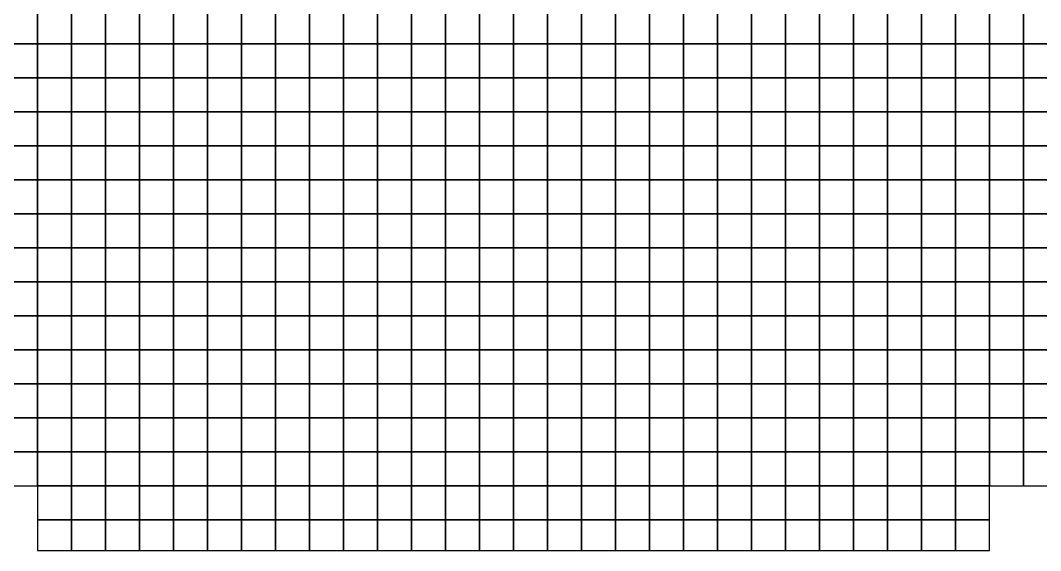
# Model space of a CAD drawing. Extents: x -2.8 to 74.5, y -0.2 to 18.4.
# Drawn here: x 48.57 to 54.57, y -0.18 to 2.94 of the extents above; entities that cross this region are included whole.
import ezdxf

# ---------------------------------------------------------------- set-up
doc = ezdxf.new("R2010")
doc.units = 0
doc.header["$MEASUREMENT"] = 0
doc.layers.add('layer_elements', color=7, linetype='Continuous')

msp = doc.modelspace()

# ---------------------------------------------------------------- linework, layer by layer
at = {"layer": 'layer_elements', "color": 171, "true_color": 0x8080ff}
for points in [[(48.47, 2.8), (48.67, 2.8), (48.67, 3), (48.47, 3)], [(48.67, 2.8), (48.87, 2.8), (48.87, 3), (48.67, 3)], [(48.87, 2.8), (49.07, 2.8), (49.07, 3), (48.87, 3)], [(49.07, 2.8), (49.27, 2.8), (49.27, 3), (49.07, 3)], [(49.27, 2.8), (49.47, 2.8), (49.47, 3), (49.27, 3)], [(49.47, 2.8), (49.67, 2.8), (49.67, 3), (49.47, 3)], [(49.67, 2.8), (49.87, 2.8), (49.87, 3), (49.67, 3)], [(49.87, 2.8), (50.07, 2.8), (50.07, 3), (49.87, 3)], [(50.07, 2.8), (50.27, 2.8), (50.27, 3), (50.07, 3)], [(50.27, 2.8), (50.47, 2.8), (50.47, 3), (50.27, 3)], [(50.47, 2.8), (50.67, 2.8), (50.67, 3), (50.47, 3)], [(50.67, 2.8), (50.87, 2.8), (50.87, 3), (50.67, 3)], [(50.87, 2.8), (51.07, 2.8), (51.07, 3), (50.87, 3)], [(51.07, 2.8), (51.27, 2.8), (51.27, 3), (51.07, 3)], [(51.27, 2.8), (51.47, 2.8), (51.47, 3), (51.27, 3)], [(51.47, 2.8), (51.67, 2.8), (51.67, 3), (51.47, 3)], [(51.67, 2.8), (51.87, 2.8), (51.87, 3), (51.67, 3)], [(51.87, 2.8), (52.07, 2.8), (52.07, 3), (51.87, 3)], [(52.07, 2.8), (52.27, 2.8), (52.27, 3), (52.07, 3)], [(52.27, 2.8), (52.47, 2.8), (52.47, 3), (52.27, 3)], [(52.47, 2.8), (52.67, 2.8), (52.67, 3), (52.47, 3)], [(52.67, 2.8), (52.87, 2.8), (52.87, 3), (52.67, 3)], [(52.87, 2.8), (53.07, 2.8), (53.07, 3), (52.87, 3)], [(53.07, 2.8), (53.27, 2.8), (53.27, 3), (53.07, 3)], [(53.27, 2.8), (53.47, 2.8), (53.47, 3), (53.27, 3)], [(53.47, 2.8), (53.67, 2.8), (53.67, 3), (53.47, 3)], [(53.67, 2.8), (53.87, 2.8), (53.87, 3), (53.67, 3)], [(53.87, 2.8), (54.07, 2.8), (54.07, 3), (53.87, 3)], [(54.07, 2.8), (54.27, 2.8), (54.27, 3), (54.07, 3)], [(54.27, 2.8), (54.47, 2.8), (54.47, 3), (54.27, 3)], [(54.47, 2.8), (54.67, 2.8), (54.67, 3), (54.47, 3)], [(48.47, 2.6), (48.67, 2.6), (48.67, 2.8), (48.47, 2.8)], [(48.67, 2.6), (48.87, 2.6), (48.87, 2.8), (48.67, 2.8)], [(48.87, 2.6), (49.07, 2.6), (49.07, 2.8), (48.87, 2.8)], [(49.07, 2.6), (49.27, 2.6), (49.27, 2.8), (49.07, 2.8)], [(49.27, 2.6), (49.47, 2.6), (49.47, 2.8), (49.27, 2.8)], [(49.47, 2.6), (49.67, 2.6), (49.67, 2.8), (49.47, 2.8)], [(49.67, 2.6), (49.87, 2.6), (49.87, 2.8), (49.67, 2.8)], [(49.87, 2.6), (50.07, 2.6), (50.07, 2.8), (49.87, 2.8)], [(50.07, 2.6), (50.27, 2.6), (50.27, 2.8), (50.07, 2.8)], [(50.27, 2.6), (50.47, 2.6), (50.47, 2.8), (50.27, 2.8)], [(50.47, 2.6), (50.67, 2.6), (50.67, 2.8), (50.47, 2.8)], [(50.67, 2.6), (50.87, 2.6), (50.87, 2.8), (50.67, 2.8)], [(50.87, 2.6), (51.07, 2.6), (51.07, 2.8), (50.87, 2.8)], [(51.07, 2.6), (51.27, 2.6), (51.27, 2.8), (51.07, 2.8)], [(51.27, 2.6), (51.47, 2.6), (51.47, 2.8), (51.27, 2.8)], [(51.47, 2.6), (51.67, 2.6), (51.67, 2.8), (51.47, 2.8)], [(51.67, 2.6), (51.87, 2.6), (51.87, 2.8), (51.67, 2.8)], [(51.87, 2.6), (52.07, 2.6), (52.07, 2.8), (51.87, 2.8)], [(52.07, 2.6), (52.27, 2.6), (52.27, 2.8), (52.07, 2.8)], [(52.27, 2.6), (52.47, 2.6), (52.47, 2.8), (52.27, 2.8)], [(52.47, 2.6), (52.67, 2.6), (52.67, 2.8), (52.47, 2.8)], [(52.67, 2.6), (52.87, 2.6), (52.87, 2.8), (52.67, 2.8)], [(52.87, 2.6), (53.07, 2.6), (53.07, 2.8), (52.87, 2.8)], [(53.07, 2.6), (53.27, 2.6), (53.27, 2.8), (53.07, 2.8)], [(53.27, 2.6), (53.47, 2.6), (53.47, 2.8), (53.27, 2.8)], [(53.47, 2.6), (53.67, 2.6), (53.67, 2.8), (53.47, 2.8)], [(53.67, 2.6), (53.87, 2.6), (53.87, 2.8), (53.67, 2.8)], [(53.87, 2.6), (54.07, 2.6), (54.07, 2.8), (53.87, 2.8)], [(54.07, 2.6), (54.27, 2.6), (54.27, 2.8), (54.07, 2.8)], [(54.27, 2.6), (54.47, 2.6), (54.47, 2.8), (54.27, 2.8)], [(54.47, 2.6), (54.67, 2.6), (54.67, 2.8), (54.47, 2.8)], [(48.47, 2.4), (48.67, 2.4), (48.67, 2.6), (48.47, 2.6)], [(48.67, 2.4), (48.87, 2.4), (48.87, 2.6), (48.67, 2.6)], [(48.87, 2.4), (49.07, 2.4), (49.07, 2.6), (48.87, 2.6)], [(49.07, 2.4), (49.27, 2.4), (49.27, 2.6), (49.07, 2.6)], [(49.27, 2.4), (49.47, 2.4), (49.47, 2.6), (49.27, 2.6)], [(49.47, 2.4), (49.67, 2.4), (49.67, 2.6), (49.47, 2.6)], [(49.67, 2.4), (49.87, 2.4), (49.87, 2.6), (49.67, 2.6)], [(49.87, 2.4), (50.07, 2.4), (50.07, 2.6), (49.87, 2.6)], [(50.07, 2.4), (50.27, 2.4), (50.27, 2.6), (50.07, 2.6)], [(50.27, 2.4), (50.47, 2.4), (50.47, 2.6), (50.27, 2.6)], [(50.47, 2.4), (50.67, 2.4), (50.67, 2.6), (50.47, 2.6)], [(50.67, 2.4), (50.87, 2.4), (50.87, 2.6), (50.67, 2.6)], [(50.87, 2.4), (51.07, 2.4), (51.07, 2.6), (50.87, 2.6)], [(51.07, 2.4), (51.27, 2.4), (51.27, 2.6), (51.07, 2.6)], [(51.27, 2.4), (51.47, 2.4), (51.47, 2.6), (51.27, 2.6)], [(51.47, 2.4), (51.67, 2.4), (51.67, 2.6), (51.47, 2.6)], [(51.67, 2.4), (51.87, 2.4), (51.87, 2.6), (51.67, 2.6)], [(51.87, 2.4), (52.07, 2.4), (52.07, 2.6), (51.87, 2.6)], [(52.07, 2.4), (52.27, 2.4), (52.27, 2.6), (52.07, 2.6)], [(52.27, 2.4), (52.47, 2.4), (52.47, 2.6), (52.27, 2.6)], [(52.47, 2.4), (52.67, 2.4), (52.67, 2.6), (52.47, 2.6)], [(52.67, 2.4), (52.87, 2.4), (52.87, 2.6), (52.67, 2.6)], [(52.87, 2.4), (53.07, 2.4), (53.07, 2.6), (52.87, 2.6)], [(53.07, 2.4), (53.27, 2.4), (53.27, 2.6), (53.07, 2.6)], [(53.27, 2.4), (53.47, 2.4), (53.47, 2.6), (53.27, 2.6)], [(53.47, 2.4), (53.67, 2.4), (53.67, 2.6), (53.47, 2.6)], [(53.67, 2.4), (53.87, 2.4), (53.87, 2.6), (53.67, 2.6)], [(53.87, 2.4), (54.07, 2.4), (54.07, 2.6), (53.87, 2.6)], [(54.07, 2.4), (54.27, 2.4), (54.27, 2.6), (54.07, 2.6)], [(54.27, 2.4), (54.47, 2.4), (54.47, 2.6), (54.27, 2.6)], [(54.47, 2.4), (54.67, 2.4), (54.67, 2.6), (54.47, 2.6)], [(48.47, 2.2), (48.67, 2.2), (48.67, 2.4), (48.47, 2.4)], [(48.67, 2.2), (48.87, 2.2), (48.87, 2.4), (48.67, 2.4)], [(48.87, 2.2), (49.07, 2.2), (49.07, 2.4), (48.87, 2.4)], [(49.07, 2.2), (49.27, 2.2), (49.27, 2.4), (49.07, 2.4)], [(49.27, 2.2), (49.47, 2.2), (49.47, 2.4), (49.27, 2.4)], [(49.47, 2.2), (49.67, 2.2), (49.67, 2.4), (49.47, 2.4)], [(49.67, 2.2), (49.87, 2.2), (49.87, 2.4), (49.67, 2.4)], [(49.87, 2.2), (50.07, 2.2), (50.07, 2.4), (49.87, 2.4)], [(50.07, 2.2), (50.27, 2.2), (50.27, 2.4), (50.07, 2.4)], [(50.27, 2.2), (50.47, 2.2), (50.47, 2.4), (50.27, 2.4)], [(50.47, 2.2), (50.67, 2.2), (50.67, 2.4), (50.47, 2.4)], [(50.67, 2.2), (50.87, 2.2), (50.87, 2.4), (50.67, 2.4)], [(50.87, 2.2), (51.07, 2.2), (51.07, 2.4), (50.87, 2.4)], [(51.07, 2.2), (51.27, 2.2), (51.27, 2.4), (51.07, 2.4)], [(51.27, 2.2), (51.47, 2.2), (51.47, 2.4), (51.27, 2.4)], [(51.47, 2.2), (51.67, 2.2), (51.67, 2.4), (51.47, 2.4)], [(51.67, 2.2), (51.87, 2.2), (51.87, 2.4), (51.67, 2.4)], [(51.87, 2.2), (52.07, 2.2), (52.07, 2.4), (51.87, 2.4)], [(52.07, 2.2), (52.27, 2.2), (52.27, 2.4), (52.07, 2.4)], [(52.27, 2.2), (52.47, 2.2), (52.47, 2.4), (52.27, 2.4)], [(52.47, 2.2), (52.67, 2.2), (52.67, 2.4), (52.47, 2.4)], [(52.67, 2.2), (52.87, 2.2), (52.87, 2.4), (52.67, 2.4)], [(52.87, 2.2), (53.07, 2.2), (53.07, 2.4), (52.87, 2.4)], [(53.07, 2.2), (53.27, 2.2), (53.27, 2.4), (53.07, 2.4)], [(53.27, 2.2), (53.47, 2.2), (53.47, 2.4), (53.27, 2.4)], [(53.47, 2.2), (53.67, 2.2), (53.67, 2.4), (53.47, 2.4)], [(53.67, 2.2), (53.87, 2.2), (53.87, 2.4), (53.67, 2.4)], [(53.87, 2.2), (54.07, 2.2), (54.07, 2.4), (53.87, 2.4)], [(54.07, 2.2), (54.27, 2.2), (54.27, 2.4), (54.07, 2.4)], [(54.27, 2.2), (54.47, 2.2), (54.47, 2.4), (54.27, 2.4)], [(54.47, 2.2), (54.67, 2.2), (54.67, 2.4), (54.47, 2.4)], [(48.47, 2), (48.67, 2), (48.67, 2.2), (48.47, 2.2)], [(48.67, 2), (48.87, 2), (48.87, 2.2), (48.67, 2.2)], [(48.87, 2), (49.07, 2), (49.07, 2.2), (48.87, 2.2)], [(49.07, 2), (49.27, 2), (49.27, 2.2), (49.07, 2.2)], [(49.27, 2), (49.47, 2), (49.47, 2.2), (49.27, 2.2)], [(49.47, 2), (49.67, 2), (49.67, 2.2), (49.47, 2.2)], [(49.67, 2), (49.87, 2), (49.87, 2.2), (49.67, 2.2)], [(49.87, 2), (50.07, 2), (50.07, 2.2), (49.87, 2.2)], [(50.07, 2), (50.27, 2), (50.27, 2.2), (50.07, 2.2)], [(50.27, 2), (50.47, 2), (50.47, 2.2), (50.27, 2.2)], [(50.47, 2), (50.67, 2), (50.67, 2.2), (50.47, 2.2)], [(50.67, 2), (50.87, 2), (50.87, 2.2), (50.67, 2.2)], [(50.87, 2), (51.07, 2), (51.07, 2.2), (50.87, 2.2)], [(51.07, 2), (51.27, 2), (51.27, 2.2), (51.07, 2.2)], [(51.27, 2), (51.47, 2), (51.47, 2.2), (51.27, 2.2)], [(51.47, 2), (51.67, 2), (51.67, 2.2), (51.47, 2.2)], [(51.67, 2), (51.87, 2), (51.87, 2.2), (51.67, 2.2)], [(51.87, 2), (52.07, 2), (52.07, 2.2), (51.87, 2.2)], [(52.07, 2), (52.27, 2), (52.27, 2.2), (52.07, 2.2)], [(52.27, 2), (52.47, 2), (52.47, 2.2), (52.27, 2.2)], [(52.47, 2), (52.67, 2), (52.67, 2.2), (52.47, 2.2)], [(52.67, 2), (52.87, 2), (52.87, 2.2), (52.67, 2.2)], [(52.87, 2), (53.07, 2), (53.07, 2.2), (52.87, 2.2)], [(53.07, 2), (53.27, 2), (53.27, 2.2), (53.07, 2.2)], [(53.27, 2), (53.47, 2), (53.47, 2.2), (53.27, 2.2)], [(53.47, 2), (53.67, 2), (53.67, 2.2), (53.47, 2.2)], [(53.67, 2), (53.87, 2), (53.87, 2.2), (53.67, 2.2)], [(53.87, 2), (54.07, 2), (54.07, 2.2), (53.87, 2.2)], [(54.07, 2), (54.27, 2), (54.27, 2.2), (54.07, 2.2)], [(54.27, 2), (54.47, 2), (54.47, 2.2), (54.27, 2.2)], [(54.47, 2), (54.67, 2), (54.67, 2.2), (54.47, 2.2)], [(48.47, 1.8), (48.67, 1.8), (48.67, 2), (48.47, 2)], [(48.67, 1.8), (48.87, 1.8), (48.87, 2), (48.67, 2)], [(48.87, 1.8), (49.07, 1.8), (49.07, 2), (48.87, 2)], [(49.07, 1.8), (49.27, 1.8), (49.27, 2), (49.07, 2)], [(49.27, 1.8), (49.47, 1.8), (49.47, 2), (49.27, 2)], [(49.47, 1.8), (49.67, 1.8), (49.67, 2), (49.47, 2)], [(49.67, 1.8), (49.87, 1.8), (49.87, 2), (49.67, 2)], [(49.87, 1.8), (50.07, 1.8), (50.07, 2), (49.87, 2)], [(50.07, 1.8), (50.27, 1.8), (50.27, 2), (50.07, 2)], [(50.27, 1.8), (50.47, 1.8), (50.47, 2), (50.27, 2)], [(50.47, 1.8), (50.67, 1.8), (50.67, 2), (50.47, 2)], [(50.67, 1.8), (50.87, 1.8), (50.87, 2), (50.67, 2)], [(50.87, 1.8), (51.07, 1.8), (51.07, 2), (50.87, 2)], [(51.07, 1.8), (51.27, 1.8), (51.27, 2), (51.07, 2)], [(51.27, 1.8), (51.47, 1.8), (51.47, 2), (51.27, 2)], [(51.47, 1.8), (51.67, 1.8), (51.67, 2), (51.47, 2)], [(51.67, 1.8), (51.87, 1.8), (51.87, 2), (51.67, 2)], [(51.87, 1.8), (52.07, 1.8), (52.07, 2), (51.87, 2)], [(52.07, 1.8), (52.27, 1.8), (52.27, 2), (52.07, 2)], [(52.27, 1.8), (52.47, 1.8), (52.47, 2), (52.27, 2)], [(52.47, 1.8), (52.67, 1.8), (52.67, 2), (52.47, 2)], [(52.67, 1.8), (52.87, 1.8), (52.87, 2), (52.67, 2)], [(52.87, 1.8), (53.07, 1.8), (53.07, 2), (52.87, 2)], [(53.07, 1.8), (53.27, 1.8), (53.27, 2), (53.07, 2)], [(53.27, 1.8), (53.47, 1.8), (53.47, 2), (53.27, 2)], [(53.47, 1.8), (53.67, 1.8), (53.67, 2), (53.47, 2)], [(53.67, 1.8), (53.87, 1.8), (53.87, 2), (53.67, 2)], [(53.87, 1.8), (54.07, 1.8), (54.07, 2), (53.87, 2)], [(54.07, 1.8), (54.27, 1.8), (54.27, 2), (54.07, 2)], [(54.27, 1.8), (54.47, 1.8), (54.47, 2), (54.27, 2)], [(54.47, 1.8), (54.67, 1.8), (54.67, 2), (54.47, 2)], [(48.47, 1.6), (48.67, 1.6), (48.67, 1.8), (48.47, 1.8)], [(48.67, 1.6), (48.87, 1.6), (48.87, 1.8), (48.67, 1.8)], [(48.87, 1.6), (49.07, 1.6), (49.07, 1.8), (48.87, 1.8)], [(49.07, 1.6), (49.27, 1.6), (49.27, 1.8), (49.07, 1.8)], [(49.27, 1.6), (49.47, 1.6), (49.47, 1.8), (49.27, 1.8)], [(49.47, 1.6), (49.67, 1.6), (49.67, 1.8), (49.47, 1.8)], [(49.67, 1.6), (49.87, 1.6), (49.87, 1.8), (49.67, 1.8)], [(49.87, 1.6), (50.07, 1.6), (50.07, 1.8), (49.87, 1.8)], [(50.07, 1.6), (50.27, 1.6), (50.27, 1.8), (50.07, 1.8)], [(50.27, 1.6), (50.47, 1.6), (50.47, 1.8), (50.27, 1.8)], [(50.47, 1.6), (50.67, 1.6), (50.67, 1.8), (50.47, 1.8)], [(50.67, 1.6), (50.87, 1.6), (50.87, 1.8), (50.67, 1.8)], [(50.87, 1.6), (51.07, 1.6), (51.07, 1.8), (50.87, 1.8)], [(51.07, 1.6), (51.27, 1.6), (51.27, 1.8), (51.07, 1.8)], [(51.27, 1.6), (51.47, 1.6), (51.47, 1.8), (51.27, 1.8)], [(51.47, 1.6), (51.67, 1.6), (51.67, 1.8), (51.47, 1.8)], [(51.67, 1.6), (51.87, 1.6), (51.87, 1.8), (51.67, 1.8)], [(51.87, 1.6), (52.07, 1.6), (52.07, 1.8), (51.87, 1.8)], [(52.07, 1.6), (52.27, 1.6), (52.27, 1.8), (52.07, 1.8)], [(52.27, 1.6), (52.47, 1.6), (52.47, 1.8), (52.27, 1.8)], [(52.47, 1.6), (52.67, 1.6), (52.67, 1.8), (52.47, 1.8)], [(52.67, 1.6), (52.87, 1.6), (52.87, 1.8), (52.67, 1.8)], [(52.87, 1.6), (53.07, 1.6), (53.07, 1.8), (52.87, 1.8)], [(53.07, 1.6), (53.27, 1.6), (53.27, 1.8), (53.07, 1.8)], [(53.27, 1.6), (53.47, 1.6), (53.47, 1.8), (53.27, 1.8)], [(53.47, 1.6), (53.67, 1.6), (53.67, 1.8), (53.47, 1.8)], [(53.67, 1.6), (53.87, 1.6), (53.87, 1.8), (53.67, 1.8)], [(53.87, 1.6), (54.07, 1.6), (54.07, 1.8), (53.87, 1.8)], [(54.07, 1.6), (54.27, 1.6), (54.27, 1.8), (54.07, 1.8)], [(54.27, 1.6), (54.47, 1.6), (54.47, 1.8), (54.27, 1.8)], [(54.47, 1.6), (54.67, 1.6), (54.67, 1.8), (54.47, 1.8)], [(48.47, 1.4), (48.67, 1.4), (48.67, 1.6), (48.47, 1.6)], [(48.67, 1.4), (48.87, 1.4), (48.87, 1.6), (48.67, 1.6)], [(48.87, 1.4), (49.07, 1.4), (49.07, 1.6), (48.87, 1.6)], [(49.07, 1.4), (49.27, 1.4), (49.27, 1.6), (49.07, 1.6)], [(49.27, 1.4), (49.47, 1.4), (49.47, 1.6), (49.27, 1.6)], [(49.47, 1.4), (49.67, 1.4), (49.67, 1.6), (49.47, 1.6)], [(49.67, 1.4), (49.87, 1.4), (49.87, 1.6), (49.67, 1.6)], [(49.87, 1.4), (50.07, 1.4), (50.07, 1.6), (49.87, 1.6)], [(50.07, 1.4), (50.27, 1.4), (50.27, 1.6), (50.07, 1.6)], [(50.27, 1.4), (50.47, 1.4), (50.47, 1.6), (50.27, 1.6)], [(50.47, 1.4), (50.67, 1.4), (50.67, 1.6), (50.47, 1.6)], [(50.67, 1.4), (50.87, 1.4), (50.87, 1.6), (50.67, 1.6)], [(50.87, 1.4), (51.07, 1.4), (51.07, 1.6), (50.87, 1.6)], [(51.07, 1.4), (51.27, 1.4), (51.27, 1.6), (51.07, 1.6)], [(51.27, 1.4), (51.47, 1.4), (51.47, 1.6), (51.27, 1.6)], [(51.47, 1.4), (51.67, 1.4), (51.67, 1.6), (51.47, 1.6)], [(51.67, 1.4), (51.87, 1.4), (51.87, 1.6), (51.67, 1.6)], [(51.87, 1.4), (52.07, 1.4), (52.07, 1.6), (51.87, 1.6)], [(52.07, 1.4), (52.27, 1.4), (52.27, 1.6), (52.07, 1.6)], [(52.27, 1.4), (52.47, 1.4), (52.47, 1.6), (52.27, 1.6)], [(52.47, 1.4), (52.67, 1.4), (52.67, 1.6), (52.47, 1.6)], [(52.67, 1.4), (52.87, 1.4), (52.87, 1.6), (52.67, 1.6)], [(52.87, 1.4), (53.07, 1.4), (53.07, 1.6), (52.87, 1.6)], [(53.07, 1.4), (53.27, 1.4), (53.27, 1.6), (53.07, 1.6)], [(53.27, 1.4), (53.47, 1.4), (53.47, 1.6), (53.27, 1.6)], [(53.47, 1.4), (53.67, 1.4), (53.67, 1.6), (53.47, 1.6)], [(53.67, 1.4), (53.87, 1.4), (53.87, 1.6), (53.67, 1.6)], [(53.87, 1.4), (54.07, 1.4), (54.07, 1.6), (53.87, 1.6)], [(54.07, 1.4), (54.27, 1.4), (54.27, 1.6), (54.07, 1.6)], [(54.27, 1.4), (54.47, 1.4), (54.47, 1.6), (54.27, 1.6)], [(54.47, 1.4), (54.67, 1.4), (54.67, 1.6), (54.47, 1.6)], [(48.47, 1.2), (48.67, 1.2), (48.67, 1.4), (48.47, 1.4)], [(48.67, 1.2), (48.87, 1.2), (48.87, 1.4), (48.67, 1.4)], [(48.87, 1.2), (49.07, 1.2), (49.07, 1.4), (48.87, 1.4)], [(49.07, 1.2), (49.27, 1.2), (49.27, 1.4), (49.07, 1.4)], [(49.27, 1.2), (49.47, 1.2), (49.47, 1.4), (49.27, 1.4)], [(49.47, 1.2), (49.67, 1.2), (49.67, 1.4), (49.47, 1.4)], [(49.67, 1.2), (49.87, 1.2), (49.87, 1.4), (49.67, 1.4)], [(49.87, 1.2), (50.07, 1.2), (50.07, 1.4), (49.87, 1.4)], [(50.07, 1.2), (50.27, 1.2), (50.27, 1.4), (50.07, 1.4)], [(50.27, 1.2), (50.47, 1.2), (50.47, 1.4), (50.27, 1.4)], [(50.47, 1.2), (50.67, 1.2), (50.67, 1.4), (50.47, 1.4)], [(50.67, 1.2), (50.87, 1.2), (50.87, 1.4), (50.67, 1.4)], [(50.87, 1.2), (51.07, 1.2), (51.07, 1.4), (50.87, 1.4)], [(51.07, 1.2), (51.27, 1.2), (51.27, 1.4), (51.07, 1.4)], [(51.27, 1.2), (51.47, 1.2), (51.47, 1.4), (51.27, 1.4)], [(51.47, 1.2), (51.67, 1.2), (51.67, 1.4), (51.47, 1.4)], [(51.67, 1.2), (51.87, 1.2), (51.87, 1.4), (51.67, 1.4)], [(51.87, 1.2), (52.07, 1.2), (52.07, 1.4), (51.87, 1.4)], [(52.07, 1.2), (52.27, 1.2), (52.27, 1.4), (52.07, 1.4)], [(52.27, 1.2), (52.47, 1.2), (52.47, 1.4), (52.27, 1.4)], [(52.47, 1.2), (52.67, 1.2), (52.67, 1.4), (52.47, 1.4)], [(52.67, 1.2), (52.87, 1.2), (52.87, 1.4), (52.67, 1.4)], [(52.87, 1.2), (53.07, 1.2), (53.07, 1.4), (52.87, 1.4)], [(53.07, 1.2), (53.27, 1.2), (53.27, 1.4), (53.07, 1.4)], [(53.27, 1.2), (53.47, 1.2), (53.47, 1.4), (53.27, 1.4)], [(53.47, 1.2), (53.67, 1.2), (53.67, 1.4), (53.47, 1.4)], [(53.67, 1.2), (53.87, 1.2), (53.87, 1.4), (53.67, 1.4)], [(53.87, 1.2), (54.07, 1.2), (54.07, 1.4), (53.87, 1.4)], [(54.07, 1.2), (54.27, 1.2), (54.27, 1.4), (54.07, 1.4)], [(54.27, 1.2), (54.47, 1.2), (54.47, 1.4), (54.27, 1.4)], [(54.47, 1.2), (54.67, 1.2), (54.67, 1.4), (54.47, 1.4)], [(48.47, 1), (48.67, 1), (48.67, 1.2), (48.47, 1.2)], [(48.67, 1), (48.87, 1), (48.87, 1.2), (48.67, 1.2)], [(48.87, 1), (49.07, 1), (49.07, 1.2), (48.87, 1.2)], [(49.07, 1), (49.27, 1), (49.27, 1.2), (49.07, 1.2)], [(49.27, 1), (49.47, 1), (49.47, 1.2), (49.27, 1.2)], [(49.47, 1), (49.67, 1), (49.67, 1.2), (49.47, 1.2)], [(49.67, 1), (49.87, 1), (49.87, 1.2), (49.67, 1.2)], [(49.87, 1), (50.07, 1), (50.07, 1.2), (49.87, 1.2)], [(50.07, 1), (50.27, 1), (50.27, 1.2), (50.07, 1.2)], [(50.27, 1), (50.47, 1), (50.47, 1.2), (50.27, 1.2)], [(50.47, 1), (50.67, 1), (50.67, 1.2), (50.47, 1.2)], [(50.67, 1), (50.87, 1), (50.87, 1.2), (50.67, 1.2)], [(50.87, 1), (51.07, 1), (51.07, 1.2), (50.87, 1.2)], [(51.07, 1), (51.27, 1), (51.27, 1.2), (51.07, 1.2)], [(51.27, 1), (51.47, 1), (51.47, 1.2), (51.27, 1.2)], [(51.47, 1), (51.67, 1), (51.67, 1.2), (51.47, 1.2)], [(51.67, 1), (51.87, 1), (51.87, 1.2), (51.67, 1.2)], [(51.87, 1), (52.07, 1), (52.07, 1.2), (51.87, 1.2)], [(52.07, 1), (52.27, 1), (52.27, 1.2), (52.07, 1.2)], [(52.27, 1), (52.47, 1), (52.47, 1.2), (52.27, 1.2)], [(52.47, 1), (52.67, 1), (52.67, 1.2), (52.47, 1.2)], [(52.67, 1), (52.87, 1), (52.87, 1.2), (52.67, 1.2)], [(52.87, 1), (53.07, 1), (53.07, 1.2), (52.87, 1.2)], [(53.07, 1), (53.27, 1), (53.27, 1.2), (53.07, 1.2)], [(53.27, 1), (53.47, 1), (53.47, 1.2), (53.27, 1.2)], [(53.47, 1), (53.67, 1), (53.67, 1.2), (53.47, 1.2)], [(53.67, 1), (53.87, 1), (53.87, 1.2), (53.67, 1.2)], [(53.87, 1), (54.07, 1), (54.07, 1.2), (53.87, 1.2)], [(54.07, 1), (54.27, 1), (54.27, 1.2), (54.07, 1.2)], [(54.27, 1), (54.47, 1), (54.47, 1.2), (54.27, 1.2)], [(54.47, 1), (54.67, 1), (54.67, 1.2), (54.47, 1.2)], [(49.47, 0.8), (49.67, 0.8), (49.67, 1), (49.47, 1)], [(49.67, 0.8), (49.87, 0.8), (49.87, 1), (49.67, 1)], [(49.87, 0.8), (50.07, 0.8), (50.07, 1), (49.87, 1)], [(50.07, 0.8), (50.27, 0.8), (50.27, 1), (50.07, 1)], [(50.27, 0.8), (50.47, 0.8), (50.47, 1), (50.27, 1)], [(50.47, 0.8), (50.67, 0.8), (50.67, 1), (50.47, 1)], [(50.67, 0.8), (50.87, 0.8), (50.87, 1), (50.67, 1)], [(50.87, 0.8), (51.07, 0.8), (51.07, 1), (50.87, 1)], [(51.07, 0.8), (51.27, 0.8), (51.27, 1), (51.07, 1)], [(51.27, 0.8), (51.47, 0.8), (51.47, 1), (51.27, 1)], [(51.47, 0.8), (51.67, 0.8), (51.67, 1), (51.47, 1)], [(51.67, 0.8), (51.87, 0.8), (51.87, 1), (51.67, 1)], [(51.87, 0.8), (52.07, 0.8), (52.07, 1), (51.87, 1)], [(52.07, 0.8), (52.27, 0.8), (52.27, 1), (52.07, 1)], [(52.27, 0.8), (52.47, 0.8), (52.47, 1), (52.27, 1)], [(52.47, 0.8), (52.67, 0.8), (52.67, 1), (52.47, 1)], [(52.67, 0.8), (52.87, 0.8), (52.87, 1), (52.67, 1)], [(52.87, 0.8), (53.07, 0.8), (53.07, 1), (52.87, 1)], [(53.07, 0.8), (53.27, 0.8), (53.27, 1), (53.07, 1)], [(53.27, 0.8), (53.47, 0.8), (53.47, 1), (53.27, 1)], [(49.47, 0.6), (49.67, 0.6), (49.67, 0.8), (49.47, 0.8)], [(49.67, 0.6), (49.87, 0.6), (49.87, 0.8), (49.67, 0.8)], [(49.87, 0.6), (50.07, 0.6), (50.07, 0.8), (49.87, 0.8)], [(50.07, 0.6), (50.27, 0.6), (50.27, 0.8), (50.07, 0.8)], [(50.27, 0.6), (50.47, 0.6), (50.47, 0.8), (50.27, 0.8)], [(50.47, 0.6), (50.67, 0.6), (50.67, 0.8), (50.47, 0.8)], [(50.67, 0.6), (50.87, 0.6), (50.87, 0.8), (50.67, 0.8)], [(50.87, 0.6), (51.07, 0.6), (51.07, 0.8), (50.87, 0.8)], [(51.07, 0.6), (51.27, 0.6), (51.27, 0.8), (51.07, 0.8)], [(51.27, 0.6), (51.47, 0.6), (51.47, 0.8), (51.27, 0.8)], [(51.47, 0.6), (51.67, 0.6), (51.67, 0.8), (51.47, 0.8)], [(51.67, 0.6), (51.87, 0.6), (51.87, 0.8), (51.67, 0.8)], [(51.87, 0.6), (52.07, 0.6), (52.07, 0.8), (51.87, 0.8)], [(52.07, 0.6), (52.27, 0.6), (52.27, 0.8), (52.07, 0.8)], [(52.27, 0.6), (52.47, 0.6), (52.47, 0.8), (52.27, 0.8)], [(52.47, 0.6), (52.67, 0.6), (52.67, 0.8), (52.47, 0.8)], [(52.67, 0.6), (52.87, 0.6), (52.87, 0.8), (52.67, 0.8)], [(52.87, 0.6), (53.07, 0.6), (53.07, 0.8), (52.87, 0.8)], [(53.07, 0.6), (53.27, 0.6), (53.27, 0.8), (53.07, 0.8)], [(53.27, 0.6), (53.47, 0.6), (53.47, 0.8), (53.27, 0.8)], [(49.67, 0.4), (49.87, 0.4), (49.87, 0.6), (49.67, 0.6)], [(49.87, 0.4), (50.07, 0.4), (50.07, 0.6), (49.87, 0.6)], [(50.07, 0.4), (50.27, 0.4), (50.27, 0.6), (50.07, 0.6)], [(50.27, 0.4), (50.47, 0.4), (50.47, 0.6), (50.27, 0.6)], [(50.47, 0.4), (50.67, 0.4), (50.67, 0.6), (50.47, 0.6)], [(50.67, 0.4), (50.87, 0.4), (50.87, 0.6), (50.67, 0.6)], [(50.87, 0.4), (51.07, 0.4), (51.07, 0.6), (50.87, 0.6)], [(51.07, 0.4), (51.27, 0.4), (51.27, 0.6), (51.07, 0.6)], [(51.27, 0.4), (51.47, 0.4), (51.47, 0.6), (51.27, 0.6)], [(51.47, 0.4), (51.67, 0.4), (51.67, 0.6), (51.47, 0.6)], [(51.67, 0.4), (51.87, 0.4), (51.87, 0.6), (51.67, 0.6)], [(51.87, 0.4), (52.07, 0.4), (52.07, 0.6), (51.87, 0.6)], [(52.07, 0.4), (52.27, 0.4), (52.27, 0.6), (52.07, 0.6)], [(52.27, 0.4), (52.47, 0.4), (52.47, 0.6), (52.27, 0.6)], [(52.47, 0.4), (52.67, 0.4), (52.67, 0.6), (52.47, 0.6)], [(52.67, 0.4), (52.87, 0.4), (52.87, 0.6), (52.67, 0.6)], [(52.87, 0.4), (53.07, 0.4), (53.07, 0.6), (52.87, 0.6)], [(53.07, 0.4), (53.27, 0.4), (53.27, 0.6), (53.07, 0.6)], [(53.27, 0.4), (53.47, 0.4), (53.47, 0.6), (53.27, 0.6)], [(49.67, 0.2), (49.87, 0.2), (49.87, 0.4), (49.67, 0.4)], [(49.87, 0.2), (50.07, 0.2), (50.07, 0.4), (49.87, 0.4)], [(50.07, 0.2), (50.27, 0.2), (50.27, 0.4), (50.07, 0.4)], [(50.27, 0.2), (50.47, 0.2), (50.47, 0.4), (50.27, 0.4)], [(50.47, 0.2), (50.67, 0.2), (50.67, 0.4), (50.47, 0.4)], [(50.67, 0.2), (50.87, 0.2), (50.87, 0.4), (50.67, 0.4)], [(50.87, 0.2), (51.07, 0.2), (51.07, 0.4), (50.87, 0.4)], [(51.07, 0.2), (51.27, 0.2), (51.27, 0.4), (51.07, 0.4)], [(51.27, 0.2), (51.47, 0.2), (51.47, 0.4), (51.27, 0.4)], [(51.47, 0.2), (51.67, 0.2), (51.67, 0.4), (51.47, 0.4)], [(51.67, 0.2), (51.87, 0.2), (51.87, 0.4), (51.67, 0.4)], [(51.87, 0.2), (52.07, 0.2), (52.07, 0.4), (51.87, 0.4)], [(52.07, 0.2), (52.27, 0.2), (52.27, 0.4), (52.07, 0.4)], [(52.27, 0.2), (52.47, 0.2), (52.47, 0.4), (52.27, 0.4)], [(52.47, 0.2), (52.67, 0.2), (52.67, 0.4), (52.47, 0.4)], [(52.67, 0.2), (52.87, 0.2), (52.87, 0.4), (52.67, 0.4)], [(52.87, 0.2), (53.07, 0.2), (53.07, 0.4), (52.87, 0.4)], [(53.07, 0.2), (53.27, 0.2), (53.27, 0.4), (53.07, 0.4)], [(49.47, 0), (49.67, 0), (49.67, 0.2), (49.47, 0.2)], [(49.67, 0), (49.87, 0), (49.87, 0.2), (49.67, 0.2)], [(49.87, 0), (50.07, 0), (50.07, 0.2), (49.87, 0.2)], [(50.07, 0), (50.27, 0), (50.27, 0.2), (50.07, 0.2)], [(50.27, 0), (50.47, 0), (50.47, 0.2), (50.27, 0.2)], [(50.47, 0), (50.67, 0), (50.67, 0.2), (50.47, 0.2)], [(50.67, 0), (50.87, 0), (50.87, 0.2), (50.67, 0.2)], [(50.87, 0), (51.07, 0), (51.07, 0.2), (50.87, 0.2)], [(51.07, 0), (51.27, 0), (51.27, 0.2), (51.07, 0.2)], [(51.27, 0), (51.47, 0), (51.47, 0.2), (51.27, 0.2)], [(51.47, 0), (51.67, 0), (51.67, 0.2), (51.47, 0.2)], [(51.67, 0), (51.87, 0), (51.87, 0.2), (51.67, 0.2)], [(51.87, 0), (52.07, 0), (52.07, 0.2), (51.87, 0.2)], [(52.07, 0), (52.27, 0), (52.27, 0.2), (52.07, 0.2)], [(52.27, 0), (52.47, 0), (52.47, 0.2), (52.27, 0.2)], [(52.47, 0), (52.67, 0), (52.67, 0.2), (52.47, 0.2)], [(52.67, 0), (52.87, 0), (52.87, 0.2), (52.67, 0.2)], [(52.87, 0), (53.07, 0), (53.07, 0.2), (52.87, 0.2)], [(53.07, 0), (53.27, 0), (53.27, 0.2), (53.07, 0.2)], [(53.27, 0), (53.47, 0), (53.47, 0.2), (53.27, 0.2)], [(48.67, -0.18), (48.87, -0.18, 0), (48.87, 0, 0), (48.67, 0)], [(48.87, -0.18, 0), (49.07, -0.18), (49.07, 0), (48.87, 0, 0)], [(49.07, -0.18), (49.27, -0.18), (49.27, 0), (49.07, 0)], [(49.27, -0.18), (49.47, -0.18), (49.47, 0), (49.27, 0)], [(49.47, -0.18), (49.67, -0.18), (49.67, 0), (49.47, 0)], [(49.67, -0.18), (49.87, -0.18), (49.87, 0), (49.67, 0)], [(49.87, -0.18), (50.07, -0.18), (50.07, 0), (49.87, 0)], [(50.07, -0.18), (50.27, -0.18), (50.27, 0), (50.07, 0)], [(50.27, -0.18), (50.47, -0.18), (50.47, 0), (50.27, 0)], [(50.47, -0.18), (50.67, -0.18), (50.67, 0), (50.47, 0)], [(50.67, -0.18), (50.87, -0.18), (50.87, 0), (50.67, 0)], [(50.87, -0.18), (51.07, -0.18), (51.07, 0), (50.87, 0)], [(51.07, -0.18), (51.27, -0.18), (51.27, 0), (51.07, 0)], [(51.27, -0.18), (51.47, -0.18), (51.47, 0), (51.27, 0)], [(51.47, -0.18), (51.67, -0.18), (51.67, 0), (51.47, 0)], [(51.67, -0.18), (51.87, -0.18), (51.87, 0), (51.67, 0)], [(51.87, -0.18), (52.07, -0.18), (52.07, 0), (51.87, 0)], [(52.07, -0.18), (52.27, -0.18), (52.27, 0), (52.07, 0)], [(52.27, -0.18), (52.47, -0.18), (52.47, 0), (52.27, 0)], [(52.47, -0.18), (52.67, -0.18), (52.67, 0), (52.47, 0)], [(52.67, -0.18), (52.87, -0.18), (52.87, 0), (52.67, 0)], [(52.87, -0.18), (53.07, -0.18), (53.07, 0), (52.87, 0)], [(53.07, -0.18), (53.27, -0.18), (53.27, 0), (53.07, 0)], [(53.27, -0.18), (53.47, -0.18), (53.47, 0), (53.27, 0)], [(53.47, -0.18), (53.67, -0.18), (53.67, 0), (53.47, 0)], [(53.67, -0.18), (53.87, -0.18), (53.87, 0), (53.67, 0)], [(53.87, -0.18), (54.07, -0.18, 0), (54.07, 0, 0), (53.87, 0)], [(54.07, -0.18, 0), (54.27, -0.18), (54.27, 0), (54.07, 0, 0)]]:
    msp.add_3dface(points, dxfattribs=at)
at = {"layer": 'layer_elements', "color": 51, "true_color": 0xffff73}
for points in [[(48.47, 0.8), (48.67, 0.8), (48.67, 1), (48.47, 1)], [(48.67, 0.8), (48.87, 0.8), (48.87, 1), (48.67, 1)], [(48.87, 0.8), (49.07, 0.8), (49.07, 1), (48.87, 1)], [(49.07, 0.8), (49.27, 0.8), (49.27, 1), (49.07, 1)], [(49.27, 0.8), (49.47, 0.8), (49.47, 1), (49.27, 1)], [(53.47, 0.8), (53.67, 0.8), (53.67, 1), (53.47, 1)], [(53.67, 0.8), (53.87, 0.8), (53.87, 1), (53.67, 1)], [(53.87, 0.8), (54.07, 0.8), (54.07, 1), (53.87, 1)], [(54.07, 0.8), (54.27, 0.8), (54.27, 1), (54.07, 1)], [(54.27, 0.8), (54.47, 0.8), (54.47, 1), (54.27, 1)], [(54.47, 0.8), (54.67, 0.8), (54.67, 1), (54.47, 1)], [(49.27, 0.6), (49.47, 0.6), (49.47, 0.8), (49.27, 0.8)], [(53.47, 0.6), (53.67, 0.6), (53.67, 0.8), (53.47, 0.8)], [(53.67, 0.6), (53.87, 0.6), (53.87, 0.8), (53.67, 0.8)], [(49.27, 0.4), (49.47, 0.4), (49.47, 0.6), (49.27, 0.6)], [(49.47, 0.4), (49.67, 0.4), (49.67, 0.6), (49.47, 0.6)], [(53.47, 0.4), (53.67, 0.4), (53.67, 0.6), (53.47, 0.6)], [(48.47, 0.2), (48.67, 0.2), (48.67, 0.4), (48.47, 0.4, 0)], [(49.27, 0.2), (49.47, 0.2), (49.47, 0.4), (49.27, 0.4)], [(49.47, 0.2), (49.67, 0.2), (49.67, 0.4), (49.47, 0.4)], [(53.27, 0.2), (53.47, 0.2), (53.47, 0.4), (53.27, 0.4)], [(53.47, 0.2), (53.67, 0.2), (53.67, 0.4), (53.47, 0.4)], [(54.47, 0.2), (54.67, 0.2), (54.67, 0.4), (54.47, 0.4, 0)], [(48.67, 0), (48.87, 0, 0), (48.87, 0.2, 0), (48.67, 0.2)], [(48.87, 0, 0), (49.07, 0), (49.07, 0.2), (48.87, 0.2, 0)], [(49.07, 0), (49.27, 0), (49.27, 0.2), (49.07, 0.2)], [(49.27, 0), (49.47, 0), (49.47, 0.2), (49.27, 0.2)], [(53.47, 0), (53.67, 0), (53.67, 0.2), (53.47, 0.2)], [(53.67, 0), (53.87, 0), (53.87, 0.2), (53.67, 0.2)], [(53.87, 0), (54.07, 0, 0), (54.07, 0.2, 0), (53.87, 0.2)], [(54.07, 0, 0), (54.27, 0), (54.27, 0.2), (54.07, 0.2, 0)]]:
    msp.add_3dface(points, dxfattribs=at)
at = {"layer": 'layer_elements', "color": 40, "true_color": 0xffdc37}
for points in [[(48.47, 0.6), (48.67, 0.6), (48.67, 0.8), (48.47, 0.8)], [(48.67, 0.6), (48.87, 0.6), (48.87, 0.8), (48.67, 0.8)], [(48.87, 0.6), (49.07, 0.6), (49.07, 0.8), (48.87, 0.8)], [(49.07, 0.6), (49.27, 0.6), (49.27, 0.8), (49.07, 0.8)], [(53.87, 0.6), (54.07, 0.6), (54.07, 0.8), (53.87, 0.8)], [(54.07, 0.6), (54.27, 0.6), (54.27, 0.8), (54.07, 0.8)], [(54.27, 0.6), (54.47, 0.6), (54.47, 0.8), (54.27, 0.8)], [(54.47, 0.6), (54.67, 0.6), (54.67, 0.8), (54.47, 0.8)], [(48.47, 0.4, 0), (48.67, 0.4), (48.67, 0.6), (48.47, 0.6)], [(49.07, 0.4), (49.27, 0.4), (49.27, 0.6), (49.07, 0.6)], [(53.67, 0.4), (53.87, 0.4), (53.87, 0.6), (53.67, 0.6)], [(54.27, 0.4), (54.47, 0.4, 0), (54.47, 0.6), (54.27, 0.6)], [(54.47, 0.4, 0), (54.67, 0.4), (54.67, 0.6), (54.47, 0.6)], [(49.07, 0.2), (49.27, 0.2), (49.27, 0.4), (49.07, 0.4)], [(53.67, 0.2), (53.87, 0.2), (53.87, 0.4), (53.67, 0.4)], [(54.27, 0.2), (54.47, 0.2), (54.47, 0.4, 0), (54.27, 0.4)]]:
    msp.add_3dface(points, dxfattribs=at)
at = {"layer": 'layer_elements', "color": 40, "true_color": 0xffa41c}
for points in [[(48.67, 0.4), (48.87, 0.4), (48.87, 0.6), (48.67, 0.6)], [(53.87, 0.4), (54.07, 0.4), (54.07, 0.6), (53.87, 0.6)], [(48.87, 0.2, 0), (49.07, 0.2), (49.07, 0.4), (48.87, 0.4)], [(53.87, 0.2), (54.07, 0.2, 0), (54.07, 0.4), (53.87, 0.4)]]:
    msp.add_3dface(points, dxfattribs=at)
at = {"layer": 'layer_elements', "color": 30, "true_color": 0xff6600}
for points in [[(48.87, 0.4), (49.07, 0.4), (49.07, 0.6), (48.87, 0.6)], [(54.07, 0.4), (54.27, 0.4), (54.27, 0.6), (54.07, 0.6)], [(48.67, 0.2), (48.87, 0.2, 0), (48.87, 0.4), (48.67, 0.4)], [(54.07, 0.2, 0), (54.27, 0.2), (54.27, 0.4), (54.07, 0.4)]]:
    msp.add_3dface(points, dxfattribs=at)

doc.saveas('drawing.dxf')
